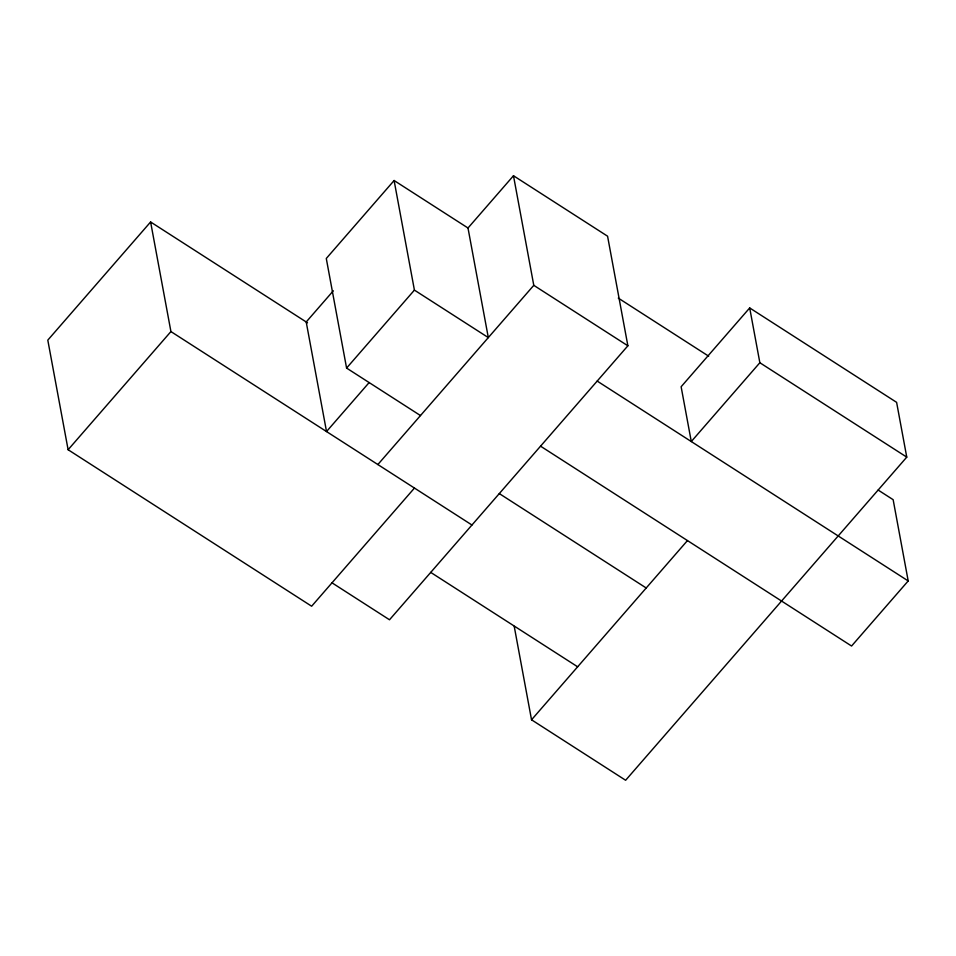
<?xml version="1.0" encoding="UTF-8"?>
<svg xmlns="http://www.w3.org/2000/svg" width="956" height="956" viewBox="0 0 956 956"><rect width="100%" height="100%" fill="white"/><g stroke="black" fill="none" stroke-linecap="round" stroke-linejoin="round"><path stroke-width="1.43" d="M307.521 322.817L150.606 221.971L47.8 340.133L68.115 449.726L311.644 606.224L414.45 488.062M68.115 449.726L170.921 331.565L150.606 221.971M394.111 180.517L414.414 290.11L488.313 337.588L467.998 228.006L394.111 180.517L326.283 258.479L346.586 368.072L420.485 415.561M333.333 290.791L306.207 321.969L326.522 431.55L369.135 382.567M467.675 228.388L513.48 175.737L607.574 236.204L627.877 345.797L389.51 619.775L332.007 582.825M346.586 368.072L414.414 290.11M377.859 464.544L533.783 285.33L513.48 175.737M749.695 307.94L681.126 386.75L691.284 441.541L759.853 362.73L749.695 307.94L896.609 402.345L906.766 457.135L625.63 780.263L531.536 719.796L514.209 626.276M531.536 719.796L687.46 540.57M878.146 490.046L893.143 499.689L908.2 580.937L851.569 646.029L540.546 446.165M759.853 362.73L906.766 457.135M618.293 298.105L708.671 356.182M533.783 285.33L627.877 345.797M597.189 381.074L908.2 580.937M499.295 493.583L646.208 587.988M170.921 331.565L471.953 525.011M430.726 572.393L577.639 666.798"/></g></svg>
